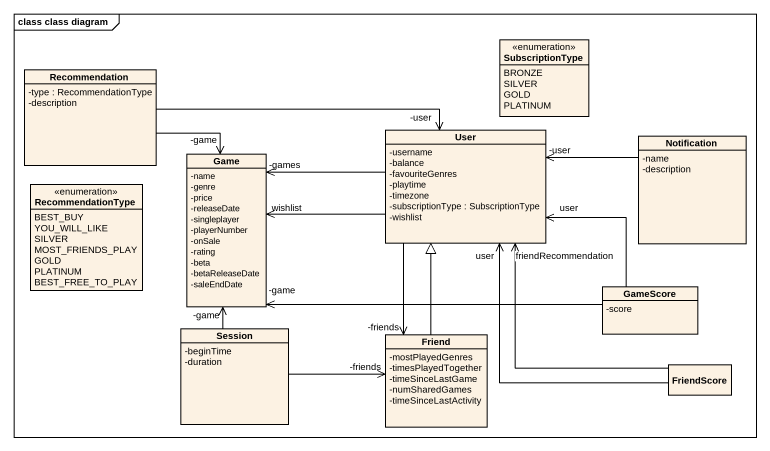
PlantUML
@startuml
mainframe class class diagram
hide circle
hide empty members
skinparam classAttributeIconSize 0
enum SubscriptionType {
  BRONZE
  SILVER
  GOLD
  PLATINUM
}
class Recommendation {
  -type : RecommendationType
  -description
}
class Game {
  -name
  -genre
  -price
  -releaseDate
  -singleplayer
  -playerNumber
  -onSale
  -rating
  -beta
  -betaReleaseDate
  -saleEndDate
}
class User {
  -username
  -balance
  -favouriteGenres
  -playtime
  -timezone
  -subscriptionType : SubscriptionType
  -wishlist
}
class Notification {
  -name
  -description
}
enum RecommendationType {
  BEST_BUY
  YOU_WILL_LIKE
  SILVER
  MOST_FRIENDS_PLAY
  GOLD
  PLATINUM
  BEST_FREE_TO_PLAY
}
class GameScore {
  -score
}
class Session {
  -beginTime
  -duration
}
class Friend {
  -mostPlayedGenres
  -timesPlayedTogether
  -timeSinceLastGame
  -numSharedGames
  -timeSinceLastActivity
}
class FriendScore
Recommendation --> "-game" Game
Recommendation -right-> "-user" User
User -left-> "-games" Game
User -left-> Game : wishlist
User --> "-friends" Friend
Notification -left-> "-user" User
GameScore -left-> "-game" Game
GameScore -up-> User : user
Session -up-> "-game" Game
Session -right-> "-friends" Friend
Friend -up-|> User
FriendScore -up-> User : user
FriendScore -up-> User : friendRecommendation
@enduml
